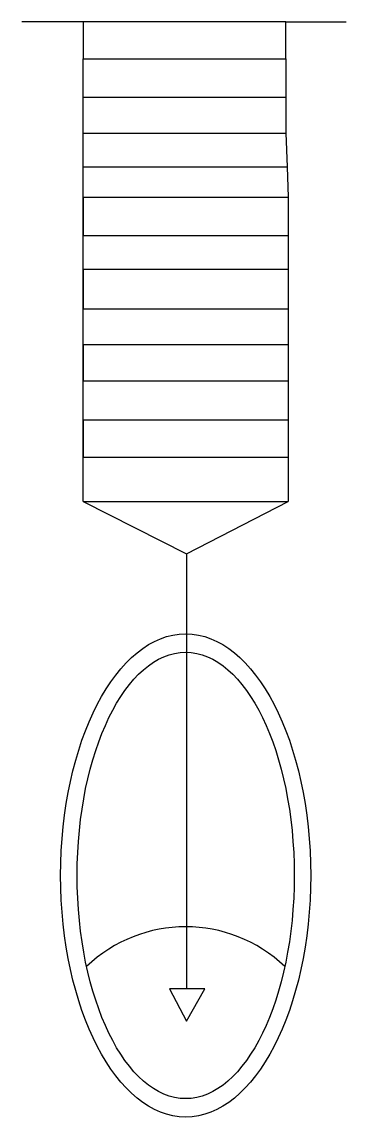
# Model space of a CAD drawing. Header units: inches. Extents: x 10 to 990, y 10 to 623.
# Drawn here: x 81.23 to 82.286, y 16.105 to 19.667 of the extents above; entities that cross this region are included whole.
import ezdxf

# ---------------------------------------------------------------- set-up
doc = ezdxf.new("R2010")
doc.units = ezdxf.units.IN
doc.header["$MEASUREMENT"] = 0

msp = doc.modelspace()

# ---------------------------------------------------------------- linework, layer by layer
for p, q in [((81.4299, 19.6672), (81.2304, 19.6672)), ((82.0905, 19.6672), (81.4299, 19.6672)), ((81.4299, 19.6672), (81.4299, 19.5475)), ((82.0905, 19.5475), (82.0905, 19.6672)), ((82.0905, 19.6672), (82.2865, 19.6672)), ((81.4299, 19.422), (81.4299, 19.5475)), ((81.4299, 19.5475), (82.0905, 19.5475)), ((82.0905, 19.5475), (82.0905, 19.422)), ((81.4299, 19.3056), (81.4299, 19.422)), ((81.4299, 19.422), (82.0905, 19.422)), ((82.0905, 19.422), (82.0905, 19.3056)), ((81.4299, 19.1962), (81.4299, 19.3056)), ((81.4299, 19.3056), (82.0905, 19.3056)), ((82.0905, 19.3056), (82.0943, 19.1962)), ((81.4299, 19.0975), (81.4299, 19.1962)), ((81.4299, 19.1962), (82.0943, 19.1962)), ((82.0943, 19.1962), (82.0978, 19.0975)), ((81.4299, 18.8625), (81.4299, 19.0975)), ((81.4299, 19.0975), (82.0978, 19.0975)), ((81.4299, 19.0975), (81.4299, 18.9724)), ((82.0978, 19.0975), (82.0978, 18.8625)), ((81.4299, 18.9724), (82.0978, 18.9724)), ((81.4299, 18.6176), (81.4299, 18.8625)), ((81.4299, 18.8625), (82.0978, 18.8625)), ((81.4299, 18.8625), (81.4299, 18.7337)), ((82.0978, 18.8625), (82.0978, 18.6176)), ((81.4299, 18.7337), (82.0978, 18.7337)), ((81.4299, 18.3728), (81.4299, 18.6176)), ((81.4299, 18.6176), (82.0978, 18.6176)), ((81.4299, 18.6176), (81.4299, 18.4999)), ((82.0978, 18.6176), (82.0978, 18.3728)), ((81.4299, 18.4999), (82.0978, 18.4999)), ((81.4299, 18.1075), (81.4299, 18.3728)), ((81.4299, 18.3728), (82.0978, 18.3728)), ((81.4299, 18.3728), (81.4299, 18.2512)), ((82.0978, 18.3728), (82.0978, 18.1075)), ((81.4299, 18.2512), (82.0978, 18.2512)), ((81.4299, 18.1075), (82.0978, 18.1075)), ((81.4299, 18.1075), (81.7666, 17.9369)), ((81.7666, 17.9369), (82.0978, 18.1075)), ((81.7666, 17.9369), (81.7666, 16.5218)), ((81.7666, 16.5218), (81.7111, 16.5218)), ((81.7111, 16.5218), (81.7666, 16.4168)), ((81.7666, 16.4168), (81.8262, 16.5218)), ((81.8262, 16.5218), (81.7666, 16.5218))]:
    msp.add_line(p, q)
msp.add_arc((81.7639, 16.2569), 0.4672, 46.2957, 133.7043)
for major_axis, ratio in [((0, -0.786), 0.51825), ((0, -0.726), 0.486991)]:
    msp.add_ellipse((81.7639, 16.891), major_axis=major_axis, ratio=ratio)

doc.saveas('drawing.dxf')
